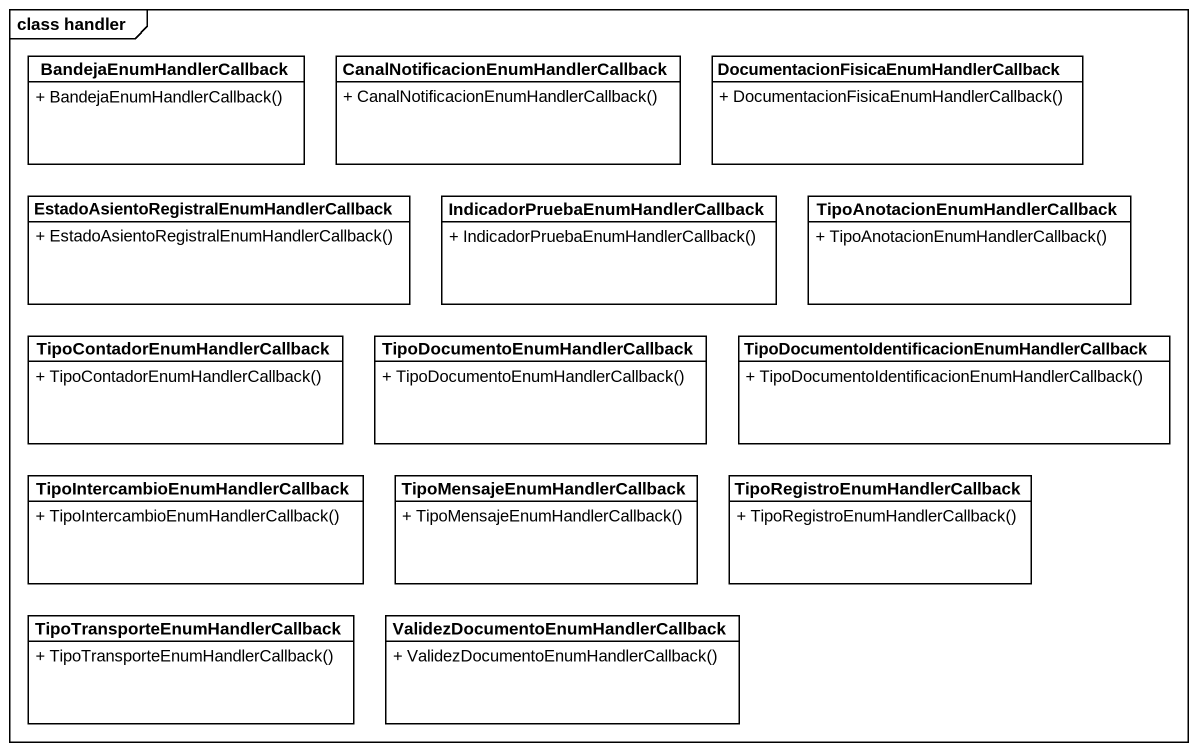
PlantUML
@startuml
mainframe class handler
hide circle
hide empty members
skinparam classAttributeIconSize 0
class BandejaEnumHandlerCallback {
  + BandejaEnumHandlerCallback()
}
class "CanalNotificacionEnumHandlerCallback" as CanalNotificacionEnumHandler {
  + CanalNotificacionEnumHandlerCallback()
}
class "DocumentacionFisicaEnumHandlerCallback" as DocumentacionFisicaEnumHandl {
  + DocumentacionFisicaEnumHandlerCallback()
}
class "EstadoAsientoRegistralEnumHandlerCallback" as EstadoAsientoRegistralEnumHa {
  + EstadoAsientoRegistralEnumHandlerCallback()
}
class "IndicadorPruebaEnumHandlerCallback" as IndicadorPruebaEnumHandlerCa {
  + IndicadorPruebaEnumHandlerCallback()
}
class "TipoAnotacionEnumHandlerCallback" as TipoAnotacionEnumHandlerCall {
  + TipoAnotacionEnumHandlerCallback()
}
class "TipoContadorEnumHandlerCallback" as TipoContadorEnumHandlerCallb {
  + TipoContadorEnumHandlerCallback()
}
class "TipoDocumentoEnumHandlerCallback" as TipoDocumentoEnumHandlerCall {
  + TipoDocumentoEnumHandlerCallback()
}
class "TipoDocumentoIdentificacionEnumHandlerCallback" as TipoDocumentoIdentificacionE {
  + TipoDocumentoIdentificacionEnumHandlerCallback()
}
class "TipoIntercambioEnumHandlerCallback" as TipoIntercambioEnumHandlerCa {
  + TipoIntercambioEnumHandlerCallback()
}
class "TipoMensajeEnumHandlerCallback" as TipoMensajeEnumHandlerCallba {
  + TipoMensajeEnumHandlerCallback()
}
class "TipoRegistroEnumHandlerCallback" as TipoRegistroEnumHandlerCallb {
  + TipoRegistroEnumHandlerCallback()
}
class "TipoTransporteEnumHandlerCallback" as TipoTransporteEnumHandlerCal {
  + TipoTransporteEnumHandlerCallback()
}
class "ValidezDocumentoEnumHandlerCallback" as ValidezDocumentoEnumHandlerC {
  + ValidezDocumentoEnumHandlerCallback()
}
@enduml
